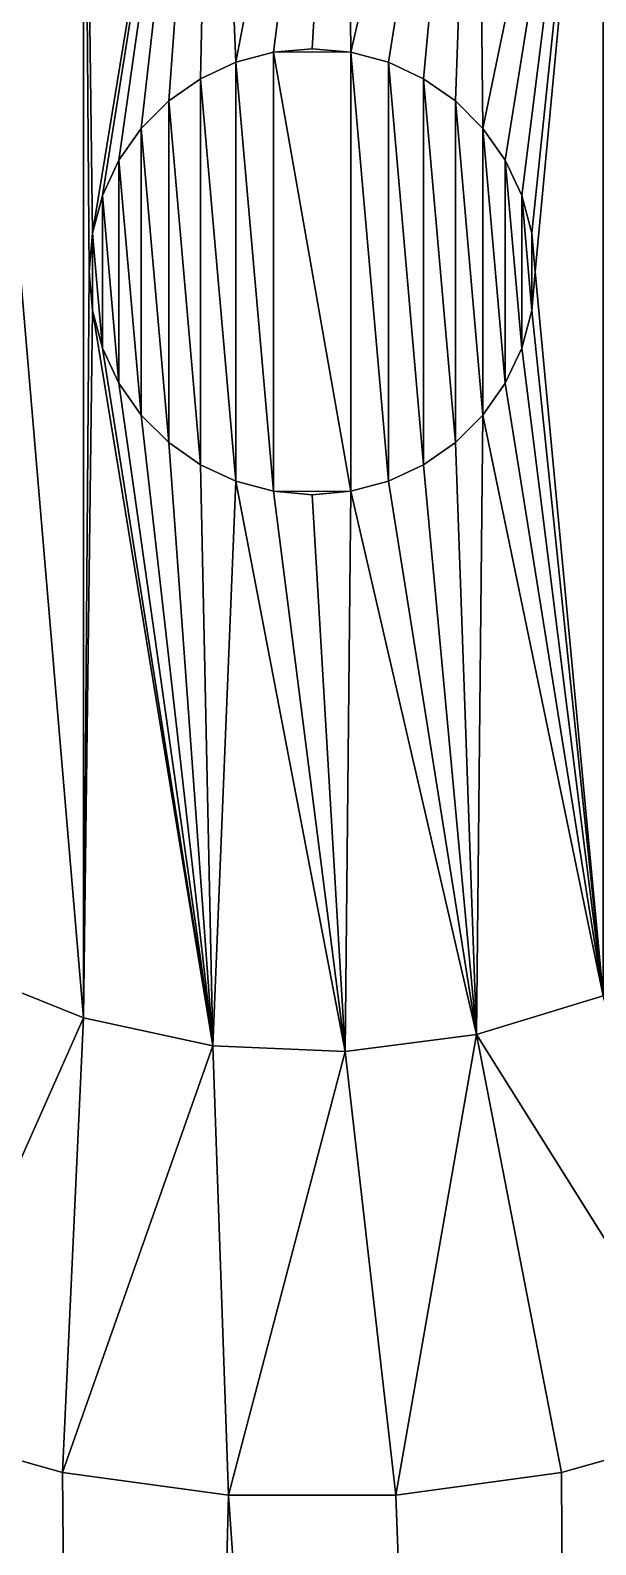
# Model space of a CAD drawing. Extents: x 36 to 230, y -1 to 167.
# Drawn here: x 70.58 to 73.11, y 47.52 to 54.31 of the extents above; entities that cross this region are included whole.
import ezdxf

# ---------------------------------------------------------------- set-up
doc = ezdxf.new("R2010")
doc.units = 0
doc.layers.get('0').update_dxf_attribs({"color": 13, "linetype": 'CONTINUOUS'})

# ---------------------------------------------------------------- blocks, each defined once
blk = doc.blocks.new('PARTE_23_-_SKETCHUP_STL_1')
for p, q in [((71.4987, 54.1698, 5), (71.6671, 54.2149, 5)), ((71.6671, 54.2149, 15), (71.4987, 54.1698, 15)), ((71.6671, 54.2149, 5), (71.8407, 54.2301, 5)), ((71.8407, 54.2301, 15), (71.6671, 54.2149, 15)), ((71.6671, 54.2149, 15), (71.6671, 54.2149, 5)), ((72.0144, 54.2149, 5), (71.6671, 54.2149, 5)), ((71.8407, 54.2301, 5), (72.0144, 54.2149, 5)), ((71.8407, 54.2301, 15), (71.8407, 54.2301, 5)), ((72.0144, 54.2149, 15), (71.8407, 54.2301, 15)), ((72.0144, 54.2149, 5), (72.1827, 54.1698, 5)), ((72.0144, 54.2149, 15), (72.0144, 54.2149, 5)), ((72.1827, 54.1698, 15), (72.0144, 54.2149, 15)), ((71.3407, 54.0961, 5), (71.4987, 54.1698, 5)), ((71.4987, 54.1698, 15), (71.3407, 54.0961, 15)), ((71.4987, 54.1698, 15), (71.4987, 54.1698, 5)), ((72.1827, 54.1698, 5), (72.3407, 54.0961, 5)), ((72.1827, 54.1698, 15), (72.1827, 54.1698, 5)), ((72.3407, 54.0961, 15), (72.1827, 54.1698, 15)), ((71.1979, 53.9962, 5), (71.3407, 54.0961, 5)), ((71.3407, 54.0961, 15), (71.1979, 53.9962, 15)), ((71.3407, 54.0961, 15), (71.3407, 54.0961, 5)), ((72.3407, 54.0961, 5), (72.4835, 53.9962, 5)), ((72.3407, 54.0961, 15), (72.3407, 54.0961, 5)), ((72.4835, 53.9962, 15), (72.3407, 54.0961, 15)), ((71.0747, 53.8729, 5), (71.1979, 53.9962, 5)), ((71.1979, 53.9962, 15), (71.0747, 53.8729, 15)), ((71.1979, 53.9962, 15), (71.1979, 53.9962, 5)), ((72.4835, 53.9962, 5), (72.6068, 53.8729, 5)), ((72.6068, 53.8729, 15), (72.4835, 53.9962, 15)), ((72.4835, 53.9962, 15), (72.4835, 53.9962, 5)), ((70.9747, 53.7301, 5), (71.0747, 53.8729, 5)), ((71.0747, 53.8729, 15), (70.9747, 53.7301, 15)), ((71.0747, 53.8729, 15), (71.0747, 53.8729, 5)), ((72.6068, 53.8729, 5), (72.7067, 53.7301, 5)), ((72.7067, 53.7301, 15), (72.6068, 53.8729, 15)), ((72.6068, 53.8729, 15), (72.6068, 53.8729, 5)), ((70.901, 53.5721, 5), (70.9747, 53.7301, 5)), ((70.9747, 53.7301, 15), (70.901, 53.5721, 15)), ((70.9747, 53.7301, 15), (70.9747, 53.7301, 5)), ((72.7067, 53.7301, 5), (72.7067, 53.7301, 15)), ((72.7804, 53.5721, 15), (72.7067, 53.7301, 15)), ((72.7067, 53.7301, 5), (72.7804, 53.5721, 5)), ((70.8559, 53.4038, 5), (70.901, 53.5721, 5)), ((70.901, 53.5721, 15), (70.8559, 53.4038, 15)), ((70.901, 53.5721, 15), (70.901, 53.5721, 5)), ((72.8255, 53.4038, 15), (72.7804, 53.5721, 15)), ((72.7804, 53.5721, 5), (72.8255, 53.4038, 5)), ((72.7804, 53.5721, 5), (72.7804, 53.5721, 15)), ((70.8407, 53.2301, 5), (70.8559, 53.4038, 5)), ((70.8559, 53.4038, 15), (70.8407, 53.2301, 15)), ((70.8559, 53.4038, 15), (70.8559, 53.4038, 5)), ((72.8407, 53.2301, 15), (72.8255, 53.4038, 15)), ((72.8255, 53.4038, 5), (72.8407, 53.2301, 5)), ((72.8255, 53.4038, 5), (72.8255, 53.4038, 15)), ((70.8559, 53.0565, 5), (70.8407, 53.2301, 5)), ((70.8407, 53.2301, 15), (70.8407, 53.2301, 5)), ((70.8407, 53.2301, 15), (70.8559, 53.0565, 15)), ((72.8407, 53.2301, 5), (72.8255, 53.0565, 5)), ((72.8255, 53.0565, 15), (72.8407, 53.2301, 15)), ((72.8407, 53.2301, 15), (72.8407, 53.2301, 5)), ((70.901, 52.8881, 5), (70.8559, 53.0565, 5)), ((70.8559, 53.0565, 15), (70.8559, 53.0565, 5)), ((70.8559, 53.0565, 15), (70.901, 52.8881, 15)), ((72.8255, 53.0565, 5), (72.7804, 52.8881, 5)), ((72.7804, 52.8881, 15), (72.8255, 53.0565, 15)), ((72.8255, 53.0565, 15), (72.8255, 53.0565, 5)), ((70.9747, 52.7301, 5), (70.901, 52.8881, 5)), ((70.901, 52.8881, 15), (70.901, 52.8881, 5)), ((70.901, 52.8881, 15), (70.9747, 52.7301, 15)), ((72.7804, 52.8881, 5), (72.7067, 52.7301, 5)), ((72.7067, 52.7301, 15), (72.7804, 52.8881, 15)), ((72.7804, 52.8881, 15), (72.7804, 52.8881, 5)), ((71.0747, 52.5873, 5), (70.9747, 52.7301, 5)), ((70.9747, 52.7301, 15), (70.9747, 52.7301, 5)), ((70.9747, 52.7301, 15), (71.0747, 52.5873, 15)), ((72.7067, 52.7301, 5), (72.6068, 52.5873, 5)), ((72.6068, 52.5873, 15), (72.7067, 52.7301, 15)), ((72.7067, 52.7301, 15), (72.7067, 52.7301, 5)), ((71.1979, 52.4641, 5), (71.0747, 52.5873, 5)), ((71.0747, 52.5873, 15), (71.0747, 52.5873, 5)), ((71.0747, 52.5873, 15), (71.1979, 52.4641, 15)), ((72.6068, 52.5873, 5), (72.4835, 52.4641, 5)), ((72.4835, 52.4641, 15), (72.6068, 52.5873, 15)), ((72.6068, 52.5873, 15), (72.6068, 52.5873, 5)), ((71.3407, 52.3641, 5), (71.1979, 52.4641, 5)), ((71.1979, 52.4641, 15), (71.1979, 52.4641, 5)), ((71.1979, 52.4641, 15), (71.3407, 52.3641, 15)), ((72.4835, 52.4641, 5), (72.3407, 52.3641, 5)), ((72.3407, 52.3641, 15), (72.4835, 52.4641, 15)), ((72.4835, 52.4641, 15), (72.4835, 52.4641, 5)), ((71.4987, 52.2904, 5), (71.3407, 52.3641, 5)), ((71.3407, 52.3641, 15), (71.3407, 52.3641, 5)), ((71.3407, 52.3641, 15), (71.4987, 52.2904, 15)), ((72.3407, 52.3641, 5), (72.1827, 52.2904, 5)), ((72.1827, 52.2904, 15), (72.3407, 52.3641, 15)), ((72.3407, 52.3641, 15), (72.3407, 52.3641, 5)), ((71.6671, 52.2453, 5), (71.4987, 52.2904, 5)), ((71.4987, 52.2904, 15), (71.4987, 52.2904, 5)), ((71.4987, 52.2904, 15), (71.6671, 52.2453, 15)), ((71.8407, 52.2301, 5), (71.6671, 52.2453, 5)), ((71.6671, 52.2453, 15), (71.6671, 52.2453, 5)), ((71.6671, 52.2453, 15), (71.8407, 52.2301, 15)), ((71.6671, 52.2453, 5), (72.0144, 52.2453, 5)), ((72.0144, 52.2453, 5), (71.8407, 52.2301, 5)), ((71.8407, 52.2301, 15), (72.0144, 52.2453, 15)), ((72.1827, 52.2904, 5), (72.0144, 52.2453, 5)), ((72.0144, 52.2453, 15), (72.1827, 52.2904, 15)), ((72.0144, 52.2453, 15), (72.0144, 52.2453, 5)), ((72.1827, 52.2904, 15), (72.1827, 52.2904, 5)), ((71.8407, 52.2301, 15), (71.8407, 52.2301, 5)), ((70.8158, 49.8835, 7), (70.265, 50.1049, 7)), ((70.8158, 49.8835, 15), (70.265, 50.1049, 15)), ((73.1457, 49.9825, 7), (72.5781, 49.8087, 7)), ((73.1457, 49.9825, 15), (72.5781, 49.8087, 15)), ((69.9989, 48.0477, 5), (70.8158, 49.8835, 7)), ((70.8158, 49.8835, 7), (70.7217, 47.8451, 5)), ((71.3961, 49.7585, 7), (70.8158, 49.8835, 7)), ((70.8158, 49.8835, 15), (70.8158, 49.8835, 7)), ((71.3961, 49.7585, 15), (70.8158, 49.8835, 15)), ((72.5781, 49.8087, 7), (71.9893, 49.7333, 7)), ((72.5781, 49.8087, 15), (71.9893, 49.7333, 15)), ((72.5781, 49.8087, 7), (72.216, 47.7429, 5)), ((72.5781, 49.8087, 7), (73.6825, 48.0477, 5)), ((72.9597, 47.8451, 5), (72.5781, 49.8087, 7)), ((72.5781, 49.8087, 15), (72.5781, 49.8087, 7)), ((70.7217, 47.8451, 5), (71.3961, 49.7585, 7)), ((71.9893, 49.7333, 7), (71.3961, 49.7585, 7)), ((71.3961, 49.7585, 7), (71.4654, 47.7429, 5)), ((71.3961, 49.7585, 15), (71.3961, 49.7585, 7)), ((71.9893, 49.7333, 15), (71.3961, 49.7585, 15)), ((71.9893, 49.7333, 7), (71.4654, 47.7429, 5)), ((71.9893, 49.7333, 7), (72.216, 47.7429, 5)), ((71.9893, 49.7333, 15), (71.9893, 49.7333, 7)), ((70.7217, 47.8451, 5), (69.9989, 48.0477, 5)), ((73.6825, 48.0477, 5), (72.9597, 47.8451, 5)), ((71.4654, 47.7429, 5), (70.7217, 47.8451, 5)), ((72.9597, 47.8451, 5), (72.216, 47.7429, 5)), ((72.216, 47.7429, 5), (71.4654, 47.7429, 5))]:
    blk.add_line(p, q)
mesh = blk.add_polyface()
corners = [(82.3407, 18.2782), (82.3407, 148.182), (84.7956, 149.5388), (84.7956, 16.9215), (87.2994, 150.8028), (87.2994, 15.6574), (89.8488, 151.9723), (89.8488, 14.4879), (92.4401, 153.0456), (92.4401, 13.4146), (95.0698, 154.0214), (95.0698, 12.4389), (97.7341, 154.8981), (54.8888, 120.7301), (52.9943, 164.2027), (56.9208, 120.1585), (56.6209, 119.7301), (56.3999, 119.2562), (57.2906, 120.5282), (57.7189, 120.8282), (58.1929, 121.0492), (58.698, 121.1845), (59.2189, 121.2301), (59.7399, 121.1845), (60.245, 121.0492), (60.7189, 120.8282), (61.1473, 120.5282), (61.5171, 120.1585), (61.817, 119.7301), (62.038, 119.2562), (62.1734, 118.7511), (62.2189, 118.2301), (62.2189, 48.2301), (56.2645, 117.7092), (56.2189, 48.2301), (56.2189, 118.2301), (56.2645, 48.751), (56.3999, 117.204), (56.3999, 49.2562), (56.6209, 116.7301), (56.6209, 49.7301), (56.9208, 116.3017), (56.9208, 50.1585), (57.2906, 115.932), (57.2906, 50.5282), (57.7189, 115.632), (57.7189, 50.8282), (58.1929, 115.411), (58.1929, 51.0492), (58.698, 115.2757), (58.698, 51.1845), (59.2189, 115.2301), (59.2189, 51.2301), (59.7399, 115.2757), (59.7399, 51.1845), (60.245, 115.411), (60.245, 51.0492), (60.7189, 115.632), (60.7189, 50.8282), (61.1473, 115.932), (61.1473, 50.5282), (61.5171, 116.3017), (61.5171, 50.1585), (61.817, 116.7301), (61.817, 49.7301), (62.038, 117.204), (62.038, 49.2562), (62.1734, 117.7092), (62.1734, 48.751)]
mesh.append_faces([[corners[k] for k in face] for face in [(15, 1, 18), (18, 1, 19), (19, 1, 20), (20, 1, 21), (21, 1, 22), (22, 1, 23), (23, 1, 24), (24, 1, 25), (25, 1, 26), (26, 1, 27), (27, 1, 28), (28, 1, 29), (29, 1, 30), (30, 1, 31), (33, 34, 35)]], dxfattribs={"vtx0": -1, "vtx1": -1})
mesh.append_faces([[corners[k] for k in face] for face in [(13, 1, 15), (31, 1, 32)]], dxfattribs={"vtx0": -1, "vtx1": -1, "vtx2": -1})
mesh.append_faces([[corners[k] for k in face] for face in [(0, 1, 2), (3, 2, 4), (5, 4, 6), (7, 6, 8), (9, 8, 10), (11, 10, 12), (13, 14, 1), (13, 15, 16), (13, 16, 17), (36, 33, 37), (38, 37, 39), (40, 39, 41), (42, 41, 43), (44, 43, 45), (46, 45, 47), (48, 47, 49), (50, 49, 51), (52, 51, 53), (54, 53, 55), (56, 55, 57), (58, 57, 59), (60, 59, 61), (62, 61, 63), (64, 63, 65), (66, 65, 67), (68, 67, 31)]], dxfattribs={"vtx0": -1, "vtx2": -1})
mesh = blk.add_polyface()
corners = [(52.9943, 2.2576), (54.8888, 45.7301), (82.3407, 18.2782), (56.9208, 46.3017), (56.6209, 46.7301), (56.3999, 47.204), (57.2906, 45.932), (57.7189, 45.632), (58.1929, 45.411), (58.698, 45.2757), (59.2189, 45.2301), (59.7399, 45.2757), (60.245, 45.411), (60.7189, 45.632), (61.1473, 45.932), (61.5171, 46.3017), (61.817, 46.7301), (62.038, 47.204), (62.1734, 47.7092), (62.2189, 48.2301), (82.3407, 148.182), (84.7956, 149.5388), (84.7956, 16.9215), (87.2994, 150.8028), (87.2994, 15.6574), (89.8488, 151.9723), (89.8488, 14.4879), (92.4401, 153.0456), (92.4401, 13.4146), (95.0698, 154.0214), (95.0698, 12.4389), (97.7341, 154.8981), (97.7341, 11.5621), (56.2189, 48.2301), (56.2645, 117.7092), (56.2645, 48.751), (56.3999, 117.204), (56.3999, 49.2562), (56.6209, 116.7301), (56.6209, 49.7301), (56.9208, 116.3017), (56.9208, 50.1585), (57.2906, 115.932), (57.2906, 50.5282), (57.7189, 115.632), (57.7189, 50.8282), (58.1929, 115.411), (58.1929, 51.0492), (58.698, 115.2757), (58.698, 51.1845), (59.2189, 115.2301), (59.2189, 51.2301), (59.7399, 115.2757), (59.7399, 51.1845), (60.245, 115.411), (60.245, 51.0492), (60.7189, 115.632), (60.7189, 50.8282), (61.1473, 115.932), (61.1473, 50.5282), (61.5171, 116.3017), (61.5171, 50.1585), (61.817, 116.7301), (61.817, 49.7301), (62.038, 117.204), (62.038, 49.2562), (62.1734, 117.7092), (62.1734, 48.751), (62.2189, 118.2301)]
mesh.append_faces([[corners[k] for k in face] for face in [(0, 1, 2), (3, 1, 4), (4, 1, 5), (2, 21, 22), (22, 23, 24), (24, 25, 26), (26, 27, 28), (28, 29, 30), (30, 31, 32), (33, 34, 35), (35, 36, 37), (37, 38, 39), (39, 40, 41), (41, 42, 43), (43, 44, 45), (45, 46, 47), (47, 48, 49), (49, 50, 51), (51, 52, 53), (53, 54, 55), (55, 56, 57), (57, 58, 59), (59, 60, 61), (61, 62, 63), (63, 64, 65), (65, 66, 67), (67, 68, 19)]], dxfattribs={"vtx0": -1, "vtx1": -1})
mesh.append_faces([[corners[k] for k in face] for face in [(2, 1, 3), (2, 19, 20)]], dxfattribs={"vtx0": -1, "vtx1": -1, "vtx2": -1})
mesh.append_faces([[corners[k] for k in face] for face in [(2, 3, 6), (2, 6, 7), (2, 7, 8), (2, 8, 9), (2, 9, 10), (2, 10, 11), (2, 11, 12), (2, 12, 13), (2, 13, 14), (2, 14, 15), (2, 15, 16), (2, 16, 17), (2, 17, 18), (2, 18, 19)]], dxfattribs={"vtx0": -1, "vtx2": -1})
mesh = blk.add_polyface()
corners = [(78.6913, 104.3891, 5), (77.5917, 145.198, 5), (78.6816, 103.9261, 5), (78.6816, 82.5485, 5), (79.9383, 146.7344, 5), (78.7202, 104.815, 5), (78.7684, 105.2038, 5), (78.8359, 105.5555, 5), (78.9227, 105.8701, 5), (79.0288, 106.1477, 5), (79.1541, 106.3881, 5), (79.2988, 106.5915, 5), (79.4614, 106.7647, 5), (79.6404, 106.9149, 5), (79.8361, 107.042, 5), (80.0482, 107.1459, 5), (82.3407, 148.182, 5), (80.2769, 107.2268, 5), (80.5221, 107.2845, 5), (80.7839, 107.3192, 5), (81.0622, 107.3307, 5), (81.3998, 107.3157, 5), (81.687, 107.2705, 5), (81.8117, 107.2367, 5), (81.9237, 107.1953, 5), (82.0232, 107.1464, 5), (82.11, 107.09, 5), (82.1904, 107.0218, 5), (57.8728, 125.4791, 5), (57.6189, 118.2301, 5), (57.6432, 118.5079, 5), (57.7154, 118.7773, 5), (57.8333, 119.0301, 5), (66.3407, 113.2301, 5), (64.8618, 134.2431, 5), (66.3407, 53.2301, 5), (66.8077, 136.2631, 5), (66.3919, 113.979, 5), (78.8266, 102.4603, 5), (78.8579, 99.382, 5), (78.9081, 102.1592, 5), (79.0078, 101.8844, 5), (79.1256, 101.6357, 5), (79.2615, 101.4133, 5), (79.4155, 101.2169, 5), (79.5877, 101.0468, 5), (79.7779, 100.9028, 5), (79.9863, 100.7851, 5), (80.2129, 100.6934, 5), (80.4575, 100.628, 5)]
mesh.append_faces([[corners[k] for k in face] for face in [(0, 1, 2), (38, 39, 40), (40, 39, 41), (41, 39, 42), (42, 39, 43), (43, 39, 44), (44, 39, 45), (45, 39, 46), (46, 39, 47), (47, 39, 48), (48, 39, 49)]], dxfattribs={"vtx0": -1, "vtx1": -1})
mesh.append_faces([[corners[k] for k in face] for face in [(2, 1, 3), (33, 34, 35)]], dxfattribs={"vtx0": -1, "vtx1": -1, "vtx2": -1})
mesh.append_faces([[corners[k] for k in face] for face in [(4, 0, 5), (4, 5, 6), (4, 6, 7), (4, 7, 8), (4, 8, 9), (4, 9, 10), (4, 10, 11), (4, 11, 12), (4, 12, 13), (4, 13, 14), (4, 14, 15), (16, 15, 17), (16, 17, 18), (16, 18, 19), (16, 19, 20), (16, 20, 21), (16, 21, 22), (16, 22, 23), (16, 23, 24), (16, 24, 25), (16, 25, 26), (16, 26, 27), (28, 29, 30), (28, 30, 31), (28, 31, 32), (36, 33, 37)]], dxfattribs={"vtx0": -1, "vtx2": -1})
mesh = blk.add_polyface()
corners = [(78.6816, 103.9261, 5), (78.6816, 82.5485, 5), (78.6816, 90.3413, 5), (68.0867, 109.2105, 5), (68.669, 57.7234, 5), (68.669, 108.7368, 5), (69.3103, 58.1135, 5), (69.3103, 108.3467, 5), (69.9989, 58.4125, 5), (69.9989, 108.0477, 5), (70.7217, 58.6151, 5), (70.7217, 107.8451, 5), (71.4654, 58.7173, 5), (71.4654, 107.7429, 5), (72.216, 58.7173, 5), (72.216, 107.7429, 5), (72.9597, 58.6151, 5), (72.9597, 107.8451, 5), (73.6825, 58.4125, 5), (73.6825, 108.0477, 5), (74.3711, 58.1135, 5), (74.3711, 108.3467, 5), (75.0125, 57.7234, 5), (75.0125, 108.7368, 5), (75.5947, 57.2497, 5), (75.5947, 109.2105, 5), (76.1071, 56.7011, 5), (76.1071, 109.7591, 5), (76.54, 56.0878, 5), (76.54, 110.3724, 5), (76.8854, 55.4213, 5), (76.8854, 111.0389, 5), (77.1367, 54.714, 5), (77.1367, 111.7462, 5), (77.2895, 53.979, 5), (77.2895, 112.4812, 5), (77.3407, 53.2301, 5), (77.3407, 113.2301, 5), (77.5917, 145.198, 5), (77.5917, 21.2622, 5), (78.8579, 59.3127, 5), (78.6977, 90.8071, 5), (78.6907, 103.5204, 5), (78.7179, 103.1408, 5), (78.746, 91.2484, 5), (78.7632, 102.7875, 5), (78.8266, 91.6651, 5), (78.8266, 102.4603, 5), (78.8579, 97.6661, 5), (78.9393, 92.0572, 5), (79.1193, 97.3755, 5), (79.0754, 92.413, 5), (79.2259, 92.721, 5), (78.8579, 99.382, 5), (78.692, 82.971, 5), (78.6947, 89.9111, 5), (78.7232, 83.3668, 5), (78.7341, 89.5058, 5), (78.7751, 83.7361, 5), (78.7996, 89.1253, 5), (78.8478, 84.0788, 5), (78.8914, 88.7695, 5), (78.9412, 84.3948, 5), (79.0095, 88.4386, 5), (79.0555, 84.6843, 5), (79.1517, 88.1355, 5)]
mesh.append_faces([[corners[k] for k in face] for face in [(3, 4, 5), (5, 6, 7), (7, 8, 9), (9, 10, 11), (11, 12, 13), (13, 14, 15), (15, 16, 17), (17, 18, 19), (19, 20, 21), (21, 22, 23), (23, 24, 25), (25, 26, 27), (27, 28, 29), (29, 30, 31), (31, 32, 33), (33, 34, 35), (35, 36, 37), (41, 0, 2), (0, 41, 42), (42, 41, 43), (43, 44, 45), (45, 46, 47), (48, 49, 50), (53, 47, 48), (2, 54, 55), (55, 56, 57), (57, 58, 59), (59, 60, 61), (61, 62, 63), (63, 64, 65)]], dxfattribs={"vtx0": -1, "vtx1": -1})
mesh.append_faces([[corners[k] for k in face] for face in [(0, 1, 2), (38, 37, 39), (38, 40, 1), (47, 46, 48)]], dxfattribs={"vtx0": -1, "vtx1": -1, "vtx2": -1})
mesh.append_faces([[corners[k] for k in face] for face in [(43, 41, 44), (45, 44, 46), (48, 46, 49), (50, 49, 51), (50, 51, 52)]], dxfattribs={"vtx0": -1, "vtx2": -1})
mesh = blk.add_polyface()
corners = [(64.8618, 134.2431, 5), (64.8618, 32.2172, 5), (66.3407, 53.2301, 5), (66.3919, 53.979, 5), (66.3407, 113.2301, 5), (66.3919, 112.4812, 5), (66.5447, 54.714, 5), (66.5447, 111.7462, 5), (66.796, 55.4213, 5), (66.796, 111.0389, 5), (67.1414, 56.0878, 5), (67.1414, 110.3724, 5), (67.5743, 56.7011, 5), (67.5743, 109.7591, 5), (68.0867, 57.2497, 5), (68.0867, 109.2105, 5), (68.669, 57.7234, 5), (68.669, 108.7368, 5), (69.3103, 58.1135, 5), (69.3103, 108.3467, 5), (69.9989, 58.4125, 5), (69.9989, 108.0477, 5), (70.7217, 58.6151, 5), (70.7217, 107.8451, 5), (71.4654, 58.7173, 5), (71.4654, 107.7429, 5), (72.216, 58.7173, 5), (72.216, 107.7429, 5), (72.9597, 58.6151, 5), (72.9597, 107.8451, 5), (73.6825, 58.4125, 5), (73.6825, 108.0477, 5), (74.3711, 58.1135, 5), (74.3711, 108.3467, 5), (75.0125, 57.7234, 5), (75.0125, 108.7368, 5), (75.5947, 57.2497, 5), (75.5947, 109.2105, 5), (76.1071, 56.7011, 5), (76.1071, 109.7591, 5), (76.54, 56.0878, 5), (76.54, 110.3724, 5), (76.8854, 55.4213, 5), (76.8854, 111.0389, 5), (77.1367, 54.714, 5), (77.1367, 111.7462, 5), (77.2895, 53.979, 5), (44.8932, 80.4258, 5), (44.8932, 86.0344, 5), (44.8407, 83.2301, 5), (45.0504, 77.6254, 5), (45.0504, 88.8349, 5), (45.3123, 74.8328, 5), (45.3123, 91.6274, 5), (45.6784, 72.0519, 5), (45.6784, 94.4083, 5), (46.1482, 69.2867, 5), (46.1482, 97.1735, 5), (46.7211, 66.541, 5), (46.7211, 99.9192, 5), (47.3963, 63.8187, 5), (47.3963, 102.6415, 5), (48.1727, 61.1235, 5), (48.1727, 105.3367, 5), (49.0495, 58.4592, 5), (49.0495, 108.001, 5), (50.0252, 55.8295, 5), (50.0252, 110.6307, 5), (51.0985, 53.2382, 5)]
mesh.append_faces([[corners[k] for k in face] for face in [(47, 48, 49)]], dxfattribs={"vtx0": -1})
mesh.append_faces([[corners[k] for k in face] for face in [(3, 4, 2), (48, 50, 51), (51, 52, 53), (53, 54, 55), (55, 56, 57)]], dxfattribs={"vtx0": -1, "vtx1": -1})
mesh.append_faces([[corners[k] for k in face] for face in [(0, 1, 2)]], dxfattribs={"vtx0": -1, "vtx1": -1, "vtx2": -1})
mesh.append_faces([[corners[k] for k in face] for face in [(5, 3, 6), (7, 6, 8), (9, 8, 10), (11, 10, 12), (13, 12, 14), (15, 14, 16), (17, 16, 18), (19, 18, 20), (21, 20, 22), (23, 22, 24), (25, 24, 26), (27, 26, 28), (29, 28, 30), (31, 30, 32), (33, 32, 34), (35, 34, 36), (37, 36, 38), (39, 38, 40), (41, 40, 42), (43, 42, 44), (45, 44, 46), (48, 47, 50), (51, 50, 52), (53, 52, 54), (55, 54, 56), (57, 56, 58), (59, 58, 60), (61, 60, 62), (63, 62, 64), (65, 64, 66), (67, 66, 68)]], dxfattribs={"vtx0": -1, "vtx2": -1})
mesh = blk.add_polyface()
corners = [(61.2034, 129.9918, 5), (61.2034, 36.4684, 5), (62.9928, 34.3086, 5), (62.9928, 132.1517, 5), (64.8618, 32.2172, 5), (77.3407, 53.2301, 5), (77.5917, 21.2622, 5), (77.3407, 113.2301, 5), (51.0985, 113.222, 5), (51.0985, 53.2382, 5), (52.268, 50.6888, 5), (52.268, 115.7714, 5), (53.5321, 48.185, 5), (53.5321, 118.2753, 5), (54.8888, 45.7301, 5), (54.8888, 120.7301, 5), (56.3364, 43.3277, 5), (56.3364, 123.1325, 5), (57.6189, 48.2301, 5), (60.8189, 48.2301, 5), (60.8189, 118.2301, 5), (57.6432, 48.5079, 5), (57.6189, 118.2301, 5), (57.6432, 117.9523, 5), (57.7154, 48.7773, 5), (57.7154, 117.6829, 5), (57.8333, 49.0301, 5), (57.8333, 117.4301, 5), (57.9933, 49.2586, 5), (57.9933, 117.2016, 5), (58.1905, 49.4558, 5), (58.1905, 117.0044, 5), (58.4189, 49.6157, 5), (58.4189, 116.8445, 5), (58.6717, 49.7336, 5), (58.6717, 116.7266, 5), (58.9411, 49.8058, 5), (58.9411, 116.6544, 5), (59.2189, 49.8301, 5), (59.2189, 116.6301, 5), (59.4968, 49.8058, 5), (59.4968, 116.6544, 5), (59.7662, 49.7336, 5), (59.7662, 116.7266, 5), (60.0189, 49.6157, 5), (60.0189, 116.8445, 5), (60.2474, 49.4558, 5), (60.2474, 117.0044, 5), (60.4446, 49.2586, 5), (60.4446, 117.2016, 5), (60.6046, 49.0301, 5), (60.6046, 117.4301, 5), (60.7224, 48.7773, 5), (60.7224, 117.6829, 5), (60.7946, 48.5079, 5), (60.7946, 117.9523, 5), (78.8579, 75.651, 5), (78.8037, 81.3589, 5), (78.8579, 59.3127, 5), (78.8579, 62.3579, 5), (78.8579, 66.2712, 5), (78.8579, 70.2049, 5), (78.8579, 71.6902, 5), (84.8738, 62.3579, 5), (86.02, 65.3895, 5), (79.2801, 70.2909, 5), (79.7396, 70.3795, 5), (83.0629, 70.9984, 5), (80.2364, 70.4707, 5), (80.7705, 70.5644, 5)]
mesh.append_faces([[corners[k] for k in face] for face in [(67, 68, 69)]], dxfattribs={"vtx0": -1})
mesh.append_faces([[corners[k] for k in face] for face in [(21, 22, 18), (56, 61, 62), (63, 60, 59), (65, 62, 61), (62, 66, 67)]], dxfattribs={"vtx0": -1, "vtx1": -1})
mesh.append_faces([[corners[k] for k in face] for face in [(5, 6, 7), (17, 16, 18), (19, 1, 20), (56, 57, 58), (56, 59, 60), (60, 63, 64)]], dxfattribs={"vtx0": -1, "vtx1": -1, "vtx2": -1})
mesh.append_faces([[corners[k] for k in face] for face in [(0, 1, 2), (3, 2, 4), (8, 9, 10), (11, 10, 12), (13, 12, 14), (15, 14, 16), (23, 21, 24), (25, 24, 26), (27, 26, 28), (29, 28, 30), (31, 30, 32), (33, 32, 34), (35, 34, 36), (37, 36, 38), (39, 38, 40), (41, 40, 42), (43, 42, 44), (45, 44, 46), (47, 46, 48), (49, 48, 50), (51, 50, 52), (53, 52, 54), (55, 54, 19), (56, 58, 59), (56, 60, 61), (62, 65, 66), (67, 66, 68)]], dxfattribs={"vtx0": -1, "vtx2": -1})
mesh = blk.add_polyface()
corners = [(91.3407, 53.2301, 5), (89.8488, 14.4879, 5), (92.4401, 13.4146, 5), (91.3919, 52.4812, 5), (91.5447, 51.7462, 5), (91.796, 51.0389, 5), (92.1414, 50.3724, 5), (72.9597, 47.8451, 5), (73.079, 24.5927, 5), (73.6825, 48.0477, 5), (75.3042, 22.8853, 5), (74.3711, 48.3467, 5), (75.0125, 48.7368, 5), (75.5947, 49.2105, 5), (77.5917, 21.2622, 5), (76.1071, 49.7591, 5), (76.54, 50.3724, 5), (76.8854, 51.0389, 5), (77.1367, 51.7462, 5), (77.2895, 52.4812, 5), (77.3407, 53.2301, 5), (78.8579, 59.3127, 5), (79.9383, 19.7258, 5), (85.1858, 59.3127, 5), (82.3407, 18.2782, 5), (84.7956, 16.9215, 5), (87.2994, 15.6574, 5), (85.5247, 59.3088, 5), (85.7682, 59.2974, 5), (85.8542, 59.2888, 5), (86.1446, 59.1134, 5), (86.1907, 59.0442, 5), (86.2294, 58.9651, 5), (86.2594, 58.8764, 5), (86.2845, 58.1597, 5), (87.858, 58.1597, 5), (87.858, 59.6857, 5), (87.858, 63.1853, 5), (87.858, 65.3895, 5), (87.858, 66.2712, 5), (87.858, 68.9298, 5), (87.858, 70.0489, 5), (87.858, 71.9276, 5)]
mesh.append_faces([[corners[k] for k in face] for face in [(0, 2, 3), (3, 2, 4), (4, 2, 5), (5, 2, 6), (7, 8, 9), (9, 10, 11), (11, 10, 12), (12, 10, 13), (13, 14, 15), (15, 14, 16), (16, 14, 17), (17, 14, 18), (18, 14, 19), (19, 14, 20), (21, 22, 23), (23, 26, 27), (27, 26, 28), (28, 26, 29), (29, 26, 30), (30, 26, 31), (31, 26, 32), (32, 26, 33), (34, 26, 35), (35, 1, 36), (37, 1, 38), (39, 1, 40), (41, 1, 42)]], dxfattribs={"vtx0": -1, "vtx1": -1})
mesh.append_faces([[corners[k] for k in face] for face in [(33, 26, 34), (36, 1, 37), (38, 1, 39), (40, 1, 41)]], dxfattribs={"vtx0": -1, "vtx1": -1, "vtx2": -1})
mesh.append_faces([[corners[k] for k in face] for face in [(0, 1, 2), (9, 8, 10), (13, 10, 14), (21, 14, 22), (23, 22, 24), (23, 24, 25), (23, 25, 26), (35, 26, 1)]], dxfattribs={"vtx0": -1, "vtx2": -1})
mesh = blk.add_polyface()
corners = [(68.4536, 52.3482, 15), (68.3533, 53.5269, 15), (68.3533, 52.9333, 15), (68.4536, 54.112, 15), (68.6514, 51.7885, 15), (68.6514, 54.6718, 15), (68.9409, 51.2702, 15), (68.9409, 55.19, 15), (69.3139, 50.8083, 15), (69.3139, 55.6519, 15), (69.7595, 50.4161, 15), (69.7595, 56.0441, 15), (70.265, 50.1049, 15), (70.265, 56.3553, 15), (70.8158, 49.8835, 15), (70.8158, 56.5767, 15), (70.8407, 53.2301, 15), (70.8559, 53.0565, 15), (71.3961, 49.7585, 15), (70.901, 52.8881, 15), (70.9747, 52.7301, 15), (71.0747, 52.5873, 15), (71.1979, 52.4641, 15), (71.3407, 52.3641, 15), (71.4987, 52.2904, 15), (71.9893, 49.7333, 15), (71.6671, 52.2453, 15), (71.8407, 52.2301, 15), (72.0144, 52.2453, 15), (72.5781, 49.8087, 15), (72.1827, 52.2904, 15), (72.3407, 52.3641, 15), (72.4835, 52.4641, 15), (72.6068, 52.5873, 15), (73.1457, 49.9825, 15), (72.7067, 52.7301, 15), (72.7804, 52.8881, 15), (72.8255, 53.0565, 15), (72.8407, 53.2301, 15), (70.8559, 53.4038, 15), (71.3961, 56.7018, 15), (70.901, 53.5721, 15), (70.9747, 53.7301, 15), (71.0747, 53.8729, 15), (71.1979, 53.9962, 15), (71.3407, 54.0961, 15), (71.4987, 54.1698, 15), (71.9893, 56.727, 15), (71.6671, 54.2149, 15), (71.8407, 54.2301, 15), (72.0144, 54.2149, 15), (72.5781, 56.6516, 15), (72.1827, 54.1698, 15), (72.3407, 54.0961, 15), (72.4835, 53.9962, 15), (72.6068, 53.8729, 15), (73.1457, 56.4777, 15), (72.7067, 53.7301, 15), (72.7804, 53.5721, 15), (72.8255, 53.4038, 15), (73.6758, 50.2498, 15), (73.6758, 56.2105, 15), (74.1531, 50.6028, 15), (74.1531, 55.8575, 15), (74.5638, 51.0313, 15), (74.5638, 55.4289, 15), (74.8963, 51.5232, 15), (74.8963, 54.937, 15), (75.1408, 52.0641, 15), (75.1408, 54.3961, 15), (75.2904, 52.6386, 15), (75.2904, 53.8216, 15), (75.3407, 53.2301, 15)]
mesh.append_faces([[corners[k] for k in face] for face in [(0, 1, 2), (71, 70, 72)]], dxfattribs={"vtx0": -1})
mesh.append_faces([[corners[k] for k in face] for face in [(1, 0, 3), (3, 4, 5), (5, 6, 7), (7, 8, 9), (9, 10, 11), (11, 12, 13), (13, 14, 15), (16, 14, 17), (17, 18, 19), (19, 18, 20), (20, 18, 21), (21, 18, 22), (22, 18, 23), (23, 18, 24), (24, 25, 26), (26, 25, 27), (27, 25, 28), (28, 29, 30), (30, 29, 31), (31, 29, 32), (32, 29, 33), (33, 34, 35), (35, 34, 36), (36, 34, 37), (37, 34, 38), (15, 39, 40), (39, 15, 16), (40, 46, 47), (47, 50, 51), (51, 55, 56), (56, 60, 61), (61, 62, 63), (63, 64, 65), (65, 66, 67), (67, 68, 69), (69, 70, 71)]], dxfattribs={"vtx0": -1, "vtx1": -1})
mesh.append_faces([[corners[k] for k in face] for face in [(15, 14, 16), (56, 38, 34)]], dxfattribs={"vtx0": -1, "vtx1": -1, "vtx2": -1})
mesh.append_faces([[corners[k] for k in face] for face in [(3, 0, 4), (5, 4, 6), (7, 6, 8), (9, 8, 10), (11, 10, 12), (13, 12, 14), (17, 14, 18), (24, 18, 25), (28, 25, 29), (33, 29, 34), (40, 39, 41), (40, 41, 42), (40, 42, 43), (40, 43, 44), (40, 44, 45), (40, 45, 46), (47, 46, 48), (47, 48, 49), (47, 49, 50), (51, 50, 52), (51, 52, 53), (51, 53, 54), (51, 54, 55), (56, 55, 57), (56, 57, 58), (56, 58, 59), (56, 59, 38), (56, 34, 60), (61, 60, 62), (63, 62, 64), (65, 64, 66), (67, 66, 68), (69, 68, 70)]], dxfattribs={"vtx0": -1, "vtx2": -1})
mesh = blk.add_polyface()
corners = [(70.8559, 53.0565, 5), (70.8559, 53.4038, 5), (70.8407, 53.2301, 5), (70.901, 52.8881, 5), (70.901, 53.5721, 5), (70.9747, 52.7301, 5), (70.9747, 53.7301, 5), (71.0747, 52.5873, 5), (71.0747, 53.8729, 5), (71.1979, 52.4641, 5), (71.1979, 53.9962, 5), (71.3407, 52.3641, 5), (71.3407, 54.0961, 5), (71.4987, 52.2904, 5), (71.4987, 54.1698, 5), (71.6671, 52.2453, 5), (71.6671, 54.2149, 5), (72.0144, 52.2453, 5), (72.0144, 54.2149, 5), (72.1827, 52.2904, 5), (72.1827, 54.1698, 5), (72.3407, 52.3641, 5), (72.3407, 54.0961, 5), (72.4835, 52.4641, 5), (72.4835, 53.9962, 5), (72.6068, 52.5873, 5), (72.6068, 53.8729, 5), (72.7067, 52.7301, 5), (72.7067, 53.7301, 5), (72.7804, 52.8881, 5), (72.7804, 53.5721, 5), (72.8255, 53.0565, 5), (72.8255, 53.4038, 5), (72.8407, 53.2301, 5)]
mesh.append_faces([[corners[k] for k in face] for face in [(0, 1, 2), (32, 31, 33)]], dxfattribs={"vtx0": -1})
mesh.append_faces([[corners[k] for k in face] for face in [(1, 3, 4), (4, 5, 6), (6, 7, 8), (8, 9, 10), (10, 11, 12), (12, 13, 14), (14, 15, 16), (16, 17, 18), (18, 19, 20), (20, 21, 22), (22, 23, 24), (24, 25, 26), (26, 27, 28), (28, 29, 30), (30, 31, 32)]], dxfattribs={"vtx0": -1, "vtx1": -1})
mesh.append_faces([[corners[k] for k in face] for face in [(1, 0, 3), (4, 3, 5), (6, 5, 7), (8, 7, 9), (10, 9, 11), (12, 11, 13), (14, 13, 15), (16, 15, 17), (18, 17, 19), (20, 19, 21), (22, 21, 23), (24, 23, 25), (26, 25, 27), (28, 27, 29), (30, 29, 31)]], dxfattribs={"vtx0": -1, "vtx2": -1})
mesh = blk.add_polyface()
corners = [(71.6671, 54.2149, 15), (71.4987, 54.1698, 5), (71.6671, 54.2149, 5), (71.4987, 54.1698, 15)]
mesh.append_faces([[corners[k] for k in face] for face in [(0, 1, 2), (1, 0, 3)]], dxfattribs={"vtx0": -1})
mesh = blk.add_polyface()
corners = [(71.8407, 54.2301, 15), (71.6671, 54.2149, 5), (71.8407, 54.2301, 5), (71.6671, 54.2149, 15)]
mesh.append_faces([[corners[k] for k in face] for face in [(0, 1, 2), (1, 0, 3)]], dxfattribs={"vtx0": -1})
mesh = blk.add_polyface()
corners = [(72.0144, 54.2149, 15), (71.8407, 54.2301, 5), (72.0144, 54.2149, 5), (71.8407, 54.2301, 15)]
mesh.append_faces([[corners[k] for k in face] for face in [(0, 1, 2), (1, 0, 3)]], dxfattribs={"vtx0": -1})
mesh = blk.add_polyface()
corners = [(72.1827, 54.1698, 15), (72.0144, 54.2149, 5), (72.1827, 54.1698, 5), (72.0144, 54.2149, 15)]
mesh.append_faces([[corners[k] for k in face] for face in [(0, 1, 2), (1, 0, 3)]], dxfattribs={"vtx0": -1})
mesh = blk.add_polyface()
corners = [(71.4987, 54.1698, 15), (71.3407, 54.0961, 5), (71.4987, 54.1698, 5), (71.3407, 54.0961, 15)]
mesh.append_faces([[corners[k] for k in face] for face in [(0, 1, 2), (1, 0, 3)]], dxfattribs={"vtx0": -1})
mesh = blk.add_polyface()
corners = [(72.3407, 54.0961, 15), (72.1827, 54.1698, 5), (72.3407, 54.0961, 5), (72.1827, 54.1698, 15)]
mesh.append_faces([[corners[k] for k in face] for face in [(0, 1, 2), (1, 0, 3)]], dxfattribs={"vtx0": -1})
mesh = blk.add_polyface()
corners = [(71.3407, 54.0961, 15), (71.1979, 53.9962, 5), (71.3407, 54.0961, 5), (71.1979, 53.9962, 15)]
mesh.append_faces([[corners[k] for k in face] for face in [(0, 1, 2), (1, 0, 3)]], dxfattribs={"vtx0": -1})
mesh = blk.add_polyface()
corners = [(72.4835, 53.9962, 15), (72.3407, 54.0961, 5), (72.4835, 53.9962, 5), (72.3407, 54.0961, 15)]
mesh.append_faces([[corners[k] for k in face] for face in [(0, 1, 2), (1, 0, 3)]], dxfattribs={"vtx0": -1})
mesh = blk.add_polyface()
corners = [(71.1979, 53.9962, 15), (71.0747, 53.8729, 5), (71.1979, 53.9962, 5), (71.0747, 53.8729, 15)]
mesh.append_faces([[corners[k] for k in face] for face in [(0, 1, 2), (1, 0, 3)]], dxfattribs={"vtx0": -1})
mesh = blk.add_polyface()
corners = [(72.4835, 53.9962, 15), (72.6068, 53.8729, 5), (72.6068, 53.8729, 15), (72.4835, 53.9962, 5)]
mesh.append_faces([[corners[k] for k in face] for face in [(0, 1, 2), (1, 0, 3)]], dxfattribs={"vtx0": -1})
mesh = blk.add_polyface()
corners = [(71.0747, 53.8729, 5), (70.9747, 53.7301, 15), (70.9747, 53.7301, 5), (71.0747, 53.8729, 15)]
mesh.append_faces([[corners[k] for k in face] for face in [(0, 1, 2), (1, 0, 3)]], dxfattribs={"vtx0": -1})
mesh = blk.add_polyface()
corners = [(72.6068, 53.8729, 15), (72.7067, 53.7301, 5), (72.7067, 53.7301, 15), (72.6068, 53.8729, 5)]
mesh.append_faces([[corners[k] for k in face] for face in [(0, 1, 2), (1, 0, 3)]], dxfattribs={"vtx0": -1})
mesh = blk.add_polyface()
corners = [(70.9747, 53.7301, 5), (70.901, 53.5721, 15), (70.901, 53.5721, 5), (70.9747, 53.7301, 15)]
mesh.append_faces([[corners[k] for k in face] for face in [(0, 1, 2), (1, 0, 3)]], dxfattribs={"vtx0": -1})
mesh = blk.add_polyface()
corners = [(72.7067, 53.7301, 15), (72.7804, 53.5721, 5), (72.7804, 53.5721, 15), (72.7067, 53.7301, 5)]
mesh.append_faces([[corners[k] for k in face] for face in [(0, 1, 2), (1, 0, 3)]], dxfattribs={"vtx0": -1})
mesh = blk.add_polyface()
corners = [(70.901, 53.5721, 5), (70.8559, 53.4038, 15), (70.8559, 53.4038, 5), (70.901, 53.5721, 15)]
mesh.append_faces([[corners[k] for k in face] for face in [(0, 1, 2), (1, 0, 3)]], dxfattribs={"vtx0": -1})
mesh = blk.add_polyface()
corners = [(72.7804, 53.5721, 15), (72.8255, 53.4038, 5), (72.8255, 53.4038, 15), (72.7804, 53.5721, 5)]
mesh.append_faces([[corners[k] for k in face] for face in [(0, 1, 2), (1, 0, 3)]], dxfattribs={"vtx0": -1})
mesh = blk.add_polyface()
corners = [(70.8559, 53.4038, 5), (70.8407, 53.2301, 15), (70.8407, 53.2301, 5), (70.8559, 53.4038, 15)]
mesh.append_faces([[corners[k] for k in face] for face in [(0, 1, 2), (1, 0, 3)]], dxfattribs={"vtx0": -1})
mesh = blk.add_polyface()
corners = [(72.8255, 53.4038, 15), (72.8407, 53.2301, 5), (72.8407, 53.2301, 15), (72.8255, 53.4038, 5)]
mesh.append_faces([[corners[k] for k in face] for face in [(0, 1, 2), (1, 0, 3)]], dxfattribs={"vtx0": -1})
mesh = blk.add_polyface()
corners = [(66.3407, 53.2301, 5), (64.8618, 32.2172, 5), (66.8077, 30.1971, 5), (66.3919, 52.4812, 5), (66.5447, 51.7462, 5), (66.796, 51.0389, 5), (67.1414, 50.3724, 5), (68.8278, 28.2512, 5), (67.5743, 49.7591, 5), (68.0867, 49.2105, 5), (68.669, 48.7368, 5), (69.3103, 48.3467, 5), (70.9192, 26.3822, 5), (69.9989, 48.0477, 5), (70.7217, 47.8451, 5), (71.4654, 47.7429, 5), (73.079, 24.5927, 5), (72.216, 47.7429, 5), (72.9597, 47.8451, 5), (57.6189, 48.2301, 5), (56.3364, 43.3277, 5), (57.8728, 40.9811, 5), (57.6432, 47.9523, 5), (57.7154, 47.6829, 5), (57.8333, 47.4301, 5), (57.9933, 47.2016, 5), (59.4959, 38.6936, 5), (58.1905, 47.0044, 5), (58.4189, 46.8445, 5), (58.6717, 46.7266, 5), (58.9411, 46.6544, 5), (59.2189, 46.6301, 5), (59.4968, 46.6544, 5), (61.2034, 36.4684, 5), (59.7662, 46.7266, 5), (60.0189, 46.8445, 5), (60.2474, 47.0044, 5), (60.4446, 47.2016, 5), (60.6046, 47.4301, 5), (60.7224, 47.6829, 5), (60.7946, 47.9523, 5), (60.8189, 48.2301, 5)]
mesh.append_faces([[corners[k] for k in face] for face in [(0, 2, 3), (3, 2, 4), (4, 2, 5), (5, 2, 6), (6, 7, 8), (8, 7, 9), (9, 7, 10), (10, 7, 11), (11, 12, 13), (13, 12, 14), (14, 12, 15), (15, 16, 17), (17, 16, 18), (19, 21, 22), (22, 21, 23), (23, 21, 24), (24, 21, 25), (25, 26, 27), (27, 26, 28), (28, 26, 29), (29, 26, 30), (30, 26, 31), (31, 26, 32), (32, 33, 34), (34, 33, 35), (35, 33, 36), (36, 33, 37), (37, 33, 38), (38, 33, 39), (39, 33, 40), (40, 33, 41)]], dxfattribs={"vtx0": -1, "vtx1": -1})
mesh.append_faces([[corners[k] for k in face] for face in [(0, 1, 2), (6, 2, 7), (11, 7, 12), (15, 12, 16), (19, 20, 21), (25, 21, 26), (32, 26, 33)]], dxfattribs={"vtx0": -1, "vtx2": -1})
mesh = blk.add_polyface()
corners = [(70.8407, 53.2301, 5), (70.8559, 53.0565, 15), (70.8559, 53.0565, 5), (70.8407, 53.2301, 15)]
mesh.append_faces([[corners[k] for k in face] for face in [(0, 1, 2), (1, 0, 3)]], dxfattribs={"vtx0": -1})
mesh = blk.add_polyface()
corners = [(72.8407, 53.2301, 15), (72.8255, 53.0565, 5), (72.8255, 53.0565, 15), (72.8407, 53.2301, 5)]
mesh.append_faces([[corners[k] for k in face] for face in [(0, 1, 2), (1, 0, 3)]], dxfattribs={"vtx0": -1})
mesh = blk.add_polyface()
corners = [(70.8559, 53.0565, 5), (70.901, 52.8881, 15), (70.901, 52.8881, 5), (70.8559, 53.0565, 15)]
mesh.append_faces([[corners[k] for k in face] for face in [(0, 1, 2), (1, 0, 3)]], dxfattribs={"vtx0": -1})
mesh = blk.add_polyface()
corners = [(72.8255, 53.0565, 15), (72.7804, 52.8881, 5), (72.7804, 52.8881, 15), (72.8255, 53.0565, 5)]
mesh.append_faces([[corners[k] for k in face] for face in [(0, 1, 2), (1, 0, 3)]], dxfattribs={"vtx0": -1})
mesh = blk.add_polyface()
corners = [(70.901, 52.8881, 5), (70.9747, 52.7301, 15), (70.9747, 52.7301, 5), (70.901, 52.8881, 15)]
mesh.append_faces([[corners[k] for k in face] for face in [(0, 1, 2), (1, 0, 3)]], dxfattribs={"vtx0": -1})
mesh = blk.add_polyface()
corners = [(72.7804, 52.8881, 15), (72.7067, 52.7301, 5), (72.7067, 52.7301, 15), (72.7804, 52.8881, 5)]
mesh.append_faces([[corners[k] for k in face] for face in [(0, 1, 2), (1, 0, 3)]], dxfattribs={"vtx0": -1})
mesh = blk.add_polyface()
corners = [(70.9747, 52.7301, 5), (71.0747, 52.5873, 15), (71.0747, 52.5873, 5), (70.9747, 52.7301, 15)]
mesh.append_faces([[corners[k] for k in face] for face in [(0, 1, 2), (1, 0, 3)]], dxfattribs={"vtx0": -1})
mesh = blk.add_polyface()
corners = [(72.7067, 52.7301, 15), (72.6068, 52.5873, 5), (72.6068, 52.5873, 15), (72.7067, 52.7301, 5)]
mesh.append_faces([[corners[k] for k in face] for face in [(0, 1, 2), (1, 0, 3)]], dxfattribs={"vtx0": -1})
mesh = blk.add_polyface()
corners = [(71.0747, 52.5873, 15), (71.1979, 52.4641, 5), (71.0747, 52.5873, 5), (71.1979, 52.4641, 15)]
mesh.append_faces([[corners[k] for k in face] for face in [(0, 1, 2), (1, 0, 3)]], dxfattribs={"vtx0": -1})
mesh = blk.add_polyface()
corners = [(72.6068, 52.5873, 15), (72.4835, 52.4641, 5), (72.4835, 52.4641, 15), (72.6068, 52.5873, 5)]
mesh.append_faces([[corners[k] for k in face] for face in [(0, 1, 2), (1, 0, 3)]], dxfattribs={"vtx0": -1})
mesh = blk.add_polyface()
corners = [(71.1979, 52.4641, 15), (71.3407, 52.3641, 5), (71.1979, 52.4641, 5), (71.3407, 52.3641, 15)]
mesh.append_faces([[corners[k] for k in face] for face in [(0, 1, 2), (1, 0, 3)]], dxfattribs={"vtx0": -1})
mesh = blk.add_polyface()
corners = [(72.3407, 52.3641, 15), (72.4835, 52.4641, 5), (72.3407, 52.3641, 5), (72.4835, 52.4641, 15)]
mesh.append_faces([[corners[k] for k in face] for face in [(0, 1, 2), (1, 0, 3)]], dxfattribs={"vtx0": -1})
mesh = blk.add_polyface()
corners = [(71.3407, 52.3641, 15), (71.4987, 52.2904, 5), (71.3407, 52.3641, 5), (71.4987, 52.2904, 15)]
mesh.append_faces([[corners[k] for k in face] for face in [(0, 1, 2), (1, 0, 3)]], dxfattribs={"vtx0": -1})
mesh = blk.add_polyface()
corners = [(72.1827, 52.2904, 15), (72.3407, 52.3641, 5), (72.1827, 52.2904, 5), (72.3407, 52.3641, 15)]
mesh.append_faces([[corners[k] for k in face] for face in [(0, 1, 2), (1, 0, 3)]], dxfattribs={"vtx0": -1})
mesh = blk.add_polyface()
corners = [(71.4987, 52.2904, 15), (71.6671, 52.2453, 5), (71.4987, 52.2904, 5), (71.6671, 52.2453, 15)]
mesh.append_faces([[corners[k] for k in face] for face in [(0, 1, 2), (1, 0, 3)]], dxfattribs={"vtx0": -1})
mesh = blk.add_polyface()
corners = [(71.6671, 52.2453, 15), (71.8407, 52.2301, 5), (71.6671, 52.2453, 5), (71.8407, 52.2301, 15)]
mesh.append_faces([[corners[k] for k in face] for face in [(0, 1, 2), (1, 0, 3)]], dxfattribs={"vtx0": -1})
mesh = blk.add_polyface()
corners = [(71.8407, 52.2301, 15), (72.0144, 52.2453, 5), (71.8407, 52.2301, 5), (72.0144, 52.2453, 15)]
mesh.append_faces([[corners[k] for k in face] for face in [(0, 1, 2), (1, 0, 3)]], dxfattribs={"vtx0": -1})
mesh = blk.add_polyface()
corners = [(72.0144, 52.2453, 15), (72.1827, 52.2904, 5), (72.0144, 52.2453, 5), (72.1827, 52.2904, 15)]
mesh.append_faces([[corners[k] for k in face] for face in [(0, 1, 2), (1, 0, 3)]], dxfattribs={"vtx0": -1})
mesh = blk.add_polyface()
corners = [(70.8158, 49.8835, 7), (70.265, 50.1049, 7), (69.9989, 48.0477, 5)]
mesh.append_faces([[corners[k] for k in face] for face in [(0, 1, 2)]])
mesh = blk.add_polyface()
corners = [(70.8158, 49.8835, 15), (70.265, 50.1049, 7), (70.8158, 49.8835, 7), (70.265, 50.1049, 15)]
mesh.append_faces([[corners[k] for k in face] for face in [(0, 1, 2), (1, 0, 3)]], dxfattribs={"vtx0": -1})
mesh = blk.add_polyface()
corners = [(73.6825, 48.0477, 5), (73.1457, 49.9825, 7), (72.5781, 49.8087, 7)]
mesh.append_faces([[corners[k] for k in face] for face in [(0, 1, 2)]])
mesh = blk.add_polyface()
corners = [(73.1457, 49.9825, 15), (72.5781, 49.8087, 7), (73.1457, 49.9825, 7), (72.5781, 49.8087, 15)]
mesh.append_faces([[corners[k] for k in face] for face in [(0, 1, 2), (1, 0, 3)]], dxfattribs={"vtx0": -1})
mesh = blk.add_polyface()
corners = [(70.8158, 49.8835, 7), (69.9989, 48.0477, 5), (70.7217, 47.8451, 5)]
mesh.append_faces([[corners[k] for k in face] for face in [(0, 1, 2)]])
mesh = blk.add_polyface()
corners = [(71.3961, 49.7585, 7), (70.8158, 49.8835, 7), (70.7217, 47.8451, 5)]
mesh.append_faces([[corners[k] for k in face] for face in [(0, 1, 2)]])
mesh = blk.add_polyface()
corners = [(71.3961, 49.7585, 15), (70.8158, 49.8835, 7), (71.3961, 49.7585, 7), (70.8158, 49.8835, 15)]
mesh.append_faces([[corners[k] for k in face] for face in [(0, 1, 2), (1, 0, 3)]], dxfattribs={"vtx0": -1})
mesh = blk.add_polyface()
corners = [(72.5781, 49.8087, 7), (71.9893, 49.7333, 7), (72.216, 47.7429, 5)]
mesh.append_faces([[corners[k] for k in face] for face in [(0, 1, 2)]])
mesh = blk.add_polyface()
corners = [(72.5781, 49.8087, 15), (71.9893, 49.7333, 7), (72.5781, 49.8087, 7), (71.9893, 49.7333, 15)]
mesh.append_faces([[corners[k] for k in face] for face in [(0, 1, 2), (1, 0, 3)]], dxfattribs={"vtx0": -1})
mesh = blk.add_polyface()
corners = [(72.9597, 47.8451, 5), (72.5781, 49.8087, 7), (72.216, 47.7429, 5)]
mesh.append_faces([[corners[k] for k in face] for face in [(0, 1, 2)]])
mesh = blk.add_polyface()
corners = [(73.6825, 48.0477, 5), (72.5781, 49.8087, 7), (72.9597, 47.8451, 5)]
mesh.append_faces([[corners[k] for k in face] for face in [(0, 1, 2)]])
mesh = blk.add_polyface()
corners = [(71.4654, 47.7429, 5), (71.3961, 49.7585, 7), (70.7217, 47.8451, 5)]
mesh.append_faces([[corners[k] for k in face] for face in [(0, 1, 2)]])
mesh = blk.add_polyface()
corners = [(71.9893, 49.7333, 7), (71.3961, 49.7585, 7), (71.4654, 47.7429, 5)]
mesh.append_faces([[corners[k] for k in face] for face in [(0, 1, 2)]])
mesh = blk.add_polyface()
corners = [(71.9893, 49.7333, 15), (71.3961, 49.7585, 7), (71.9893, 49.7333, 7), (71.3961, 49.7585, 15)]
mesh.append_faces([[corners[k] for k in face] for face in [(0, 1, 2), (1, 0, 3)]], dxfattribs={"vtx0": -1})
mesh = blk.add_polyface()
corners = [(71.9893, 49.7333, 7), (71.4654, 47.7429, 5), (72.216, 47.7429, 5)]
mesh.append_faces([[corners[k] for k in face] for face in [(0, 1, 2)]])

msp = doc.modelspace()

# ---------------------------------------------------------------- block references
msp.add_blockref('PARTE_23_-_SKETCHUP_STL_1', (0, 0))

doc.saveas('drawing.dxf')
